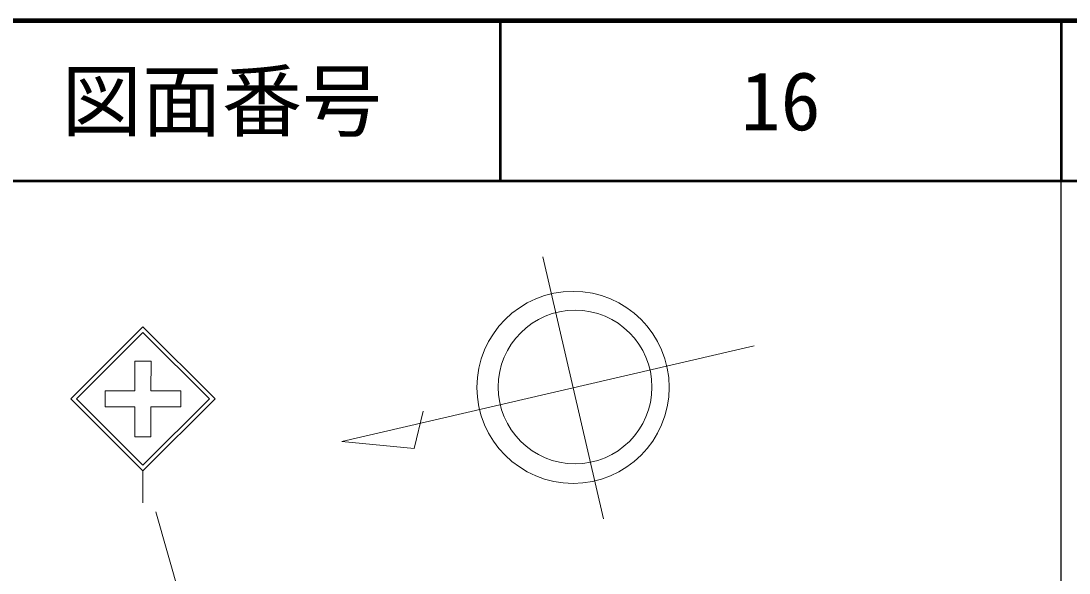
# Model space of a CAD drawing. Units: millimetres, scale not verified. Extents: x 40036 to 680617, y 20018 to 380345.
# Drawn here: x 514541 to 580026, y 345818 to 380345 of the extents above; entities that cross this region are included whole.
import ezdxf
from ezdxf.enums import TextEntityAlignment as Align

# ---------------------------------------------------------------- set-up
doc = ezdxf.new("R2010")
doc.units = ezdxf.units.MM
doc.header["$LTSCALE"] = 1000.91
for name, color, linetype, lineweight in [('M-BGD', 7, 'Continuous', 13), ('M-BGD-HTXT', 7, 'Continuous', 13), ('M-STR-STRC', 7, 'Continuous', 13), ('M-TTL', 2, 'Continuous', 140), ('M-TTL-LINE', 7, 'Continuous', 50)]:
    doc.layers.add(name, color=color, linetype=linetype, lineweight=lineweight)
doc.layers.add('M-TTL-TXT', color=7, linetype='Continuous')
doc.styles.add('ＭＳ ゴシック', font='')
doc.styles.get('ＭＳ ゴシック').set_extended_font_data('MS Gothic')

msp = doc.modelspace()

# ---------------------------------------------------------------- linework, layer by layer
at = {"layer": 'M-BGD'}
for p, q in [((550943, 349207), (547148, 365588)), ((560357, 360018), (534591, 354049)), ((539108, 353611), (539673, 355946)), ((534591, 354049), (539108, 353611))]:
    msp.add_line(p, q, dxfattribs=at)
for centre, radius in [((549038, 357430), 6005), ((549163, 357452), 4804)]:
    msp.add_circle(centre, radius, dxfattribs=at)
at = {"layer": 'M-BGD-HTXT', "lineweight": 25}
msp.add_line((579525, 20018), (579525, 370336), dxfattribs=at)
at = {"layer": 'M-STR-STRC'}
for p, q in [((522164, 352201), (522164, 350199)), ((539396, 291664), (522970, 349655))]:
    msp.add_line(p, q, dxfattribs=at)
at = {"layer": 'M-TTL'}
msp.add_line((680617, 380345), (40036, 380345), dxfattribs=at)
at = {"layer": 'M-TTL-LINE'}
for p, q in [((544490, 380345), (544490, 370336)), ((579525, 380345), (579525, 370336)), ((40036, 370336), (680617, 370336))]:
    msp.add_line(p, q, dxfattribs=at)

# ---------------------------------------------------------------- texts
at = {"layer": 'M-TTL-TXT', "style": 'ＭＳ ゴシック'}
for s, p in [('図面番号', (527099, 375340)), ('16', (562006, 375340))]:
    msp.add_text(s, height=3669, dxfattribs=at).set_placement(p, align=Align.MIDDLE_CENTER)

# ---------------------------------------------------------------- wipeouts: each hides what was drawn before it
msp.add_wipeout([(519802, 357206), (521664, 357206), (521665, 359067), (522666, 359067), (522665, 357206), (524526, 357206), (524526, 356205), (522665, 356205), (522664, 354343), (521663, 354343), (521664, 356205), (519802, 356205)])

# ---------------------------------------------------------------- next in the draw order: linework, layer by layer
at = {"layer": 'M-STR-STRC'}
for p, q in [((517660, 356705), (522164, 361210)), ((518013, 356705), (522164, 360856)), ((526668, 356705), (522164, 361210)), ((526314, 356705), (522164, 360856)), ((521665, 359067), (521664, 357206)), ((521665, 359067), (522666, 359067)), ((522666, 359067), (522665, 357206)), ((519802, 357206), (519802, 356205)), ((519802, 357206), (521664, 357206)), ((522665, 357206), (524526, 357206)), ((524526, 357206), (524526, 356205)), ((517660, 356705), (522164, 352201)), ((518013, 356705), (522164, 352555)), ((522164, 352555), (526314, 356705)), ((522164, 352201), (526668, 356705)), ((519802, 356205), (521664, 356205)), ((521664, 356205), (521663, 354343)), ((522665, 356205), (522664, 354343)), ((522665, 356205), (524526, 356205)), ((521663, 354343), (522664, 354343))]:
    msp.add_line(p, q, dxfattribs=at)

doc.saveas('drawing.dxf')
